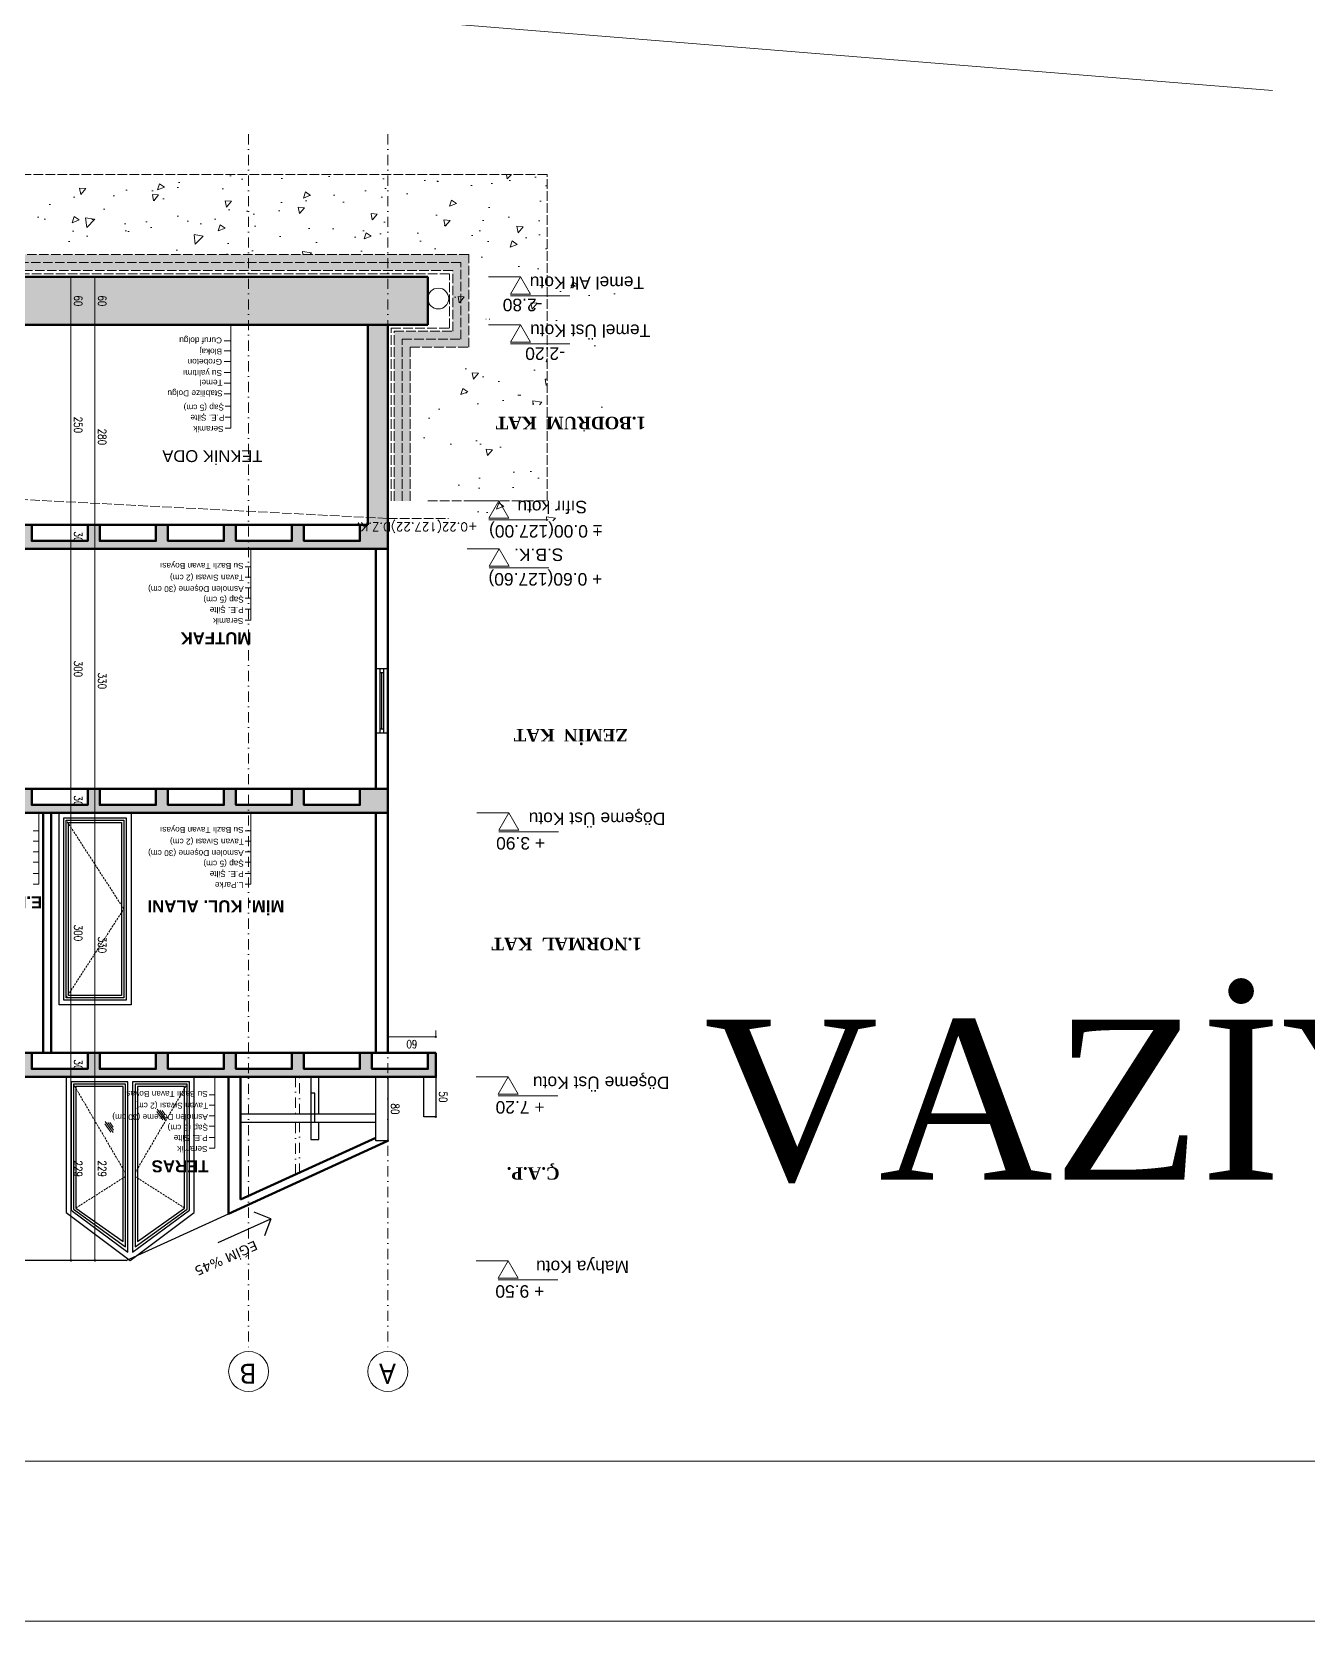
# Model space of a CAD drawing. Header units: millimetres. Extents: x 14753 to 45183, y 5640 to 19518.
# Drawn here: x 16874.2 to 17273, y 5640.5 to 6137.2 of the extents above; entities that cross this region are included whole.
import ezdxf

# ---------------------------------------------------------------- set-up
doc = ezdxf.new("R2010")
doc.units = ezdxf.units.MM
for name, pattern in [('ACAD_ISO02W100', [15, 12, -3]), ('DASHDOT', [25.4, 12.7, -6.35, 0, -6.35]), ('DUZ', [0]), ('HIDDEN', [0.375, 0.25, -0.125])]:
    doc.linetypes.add(name, pattern=pattern)
for name, color, linetype, lineweight in [('A Antet', 35, 'Continuous', 18), ('AKS', 251, 'DASHDOT', 0), ('CERCEVE', 66, 'Continuous', 0), ('DETAY', 171, 'Continuous', 0), ('Duvar', 1, 'Continuous', 50), ('DUVAR_0.30_gkhn', 7, 'DUZ', 30), ('Görüneyen', 250, 'HIDDEN', 0), ('k aks', 44, 'DASHDOT', 18), ('k ic olcu', 254, 'Continuous', 18), ('k kot', 31, 'Continuous', 20), ('k pencere', 4, 'Continuous', 25), ('k tarama', 252, 'Continuous', 9), ('k yazi', 253, 'Continuous', 15), ('kesiklii çizgi', 244, 'ACAD_ISO02W100', 5), ('Kolon', 30, 'Continuous', 50), ('YAZI', 1, 'Continuous', 0)]:
    doc.layers.add(name, color=color, linetype=linetype, lineweight=lineweight)
doc.layers.add('pencere', color=2, linetype='Continuous')
doc.styles.add('MtXpl_Segoe_UI', font='segoeui.ttf')
doc.styles.add('OLCU', font='romans.shx')
doc.styles.add('olcu 50', font='simplxtw.shx', dxfattribs={"width": 0.8, "height": 10})
doc.styles.get("Standard").update_dxf_attribs({"font": 'arial.ttf'})
doc.dimstyles.new('K OLCU 100', dxfattribs={"dimscale": 40, "dimtxt": 10, "dimasz": 0.12, "dimexe": 0.2, "dimexo": 0.8, "dimgap": 0.1, "dimtad": 1, "dimdec": 0, "dimzin": 9, "dimtxsty": 'olcu 50', "dimblk": 'DOTSMALL', "dimcen": 0.5, "dimadec": 0, "dimazin": 0, "dimtfac": 1, "dimtdec": 0, "dimtix": 1, "dimtmove": 1, "dimatfit": 0, "dimldrblk": 'ORIGIN', "dimfxl": 1, "dimfxlon": 1, "dimarcsym": 0})

# ---------------------------------------------------------------- blocks, each defined once
blk = doc.blocks.new('_DotSmall')
at = {"color": 0, "linetype": 'ByBlock', "const_width": 0.5}
blk.add_lwpolyline([(-0.0625, 0, 1), (0.0625, 0, 1)], format="xyb", close=True, dxfattribs=at)
blk = doc.blocks.new('*D684')
at = {"layer": 'Defpoints', "color": 0, "transparency": 16777216}
for p in [(391380.1, 4551562.9), (391380.1, 4551562.9), (391380.1, 4551502.9)]:
    blk.add_point(p, dxfattribs=at)
at = {"layer": 'k ic olcu', "color": 0, "lineweight": -2, "transparency": 16777216}
for p, q in [((391380.1, 4551562.9), (391388.1, 4551562.9)), ((391380.1, 4551502.9), (391380.1, 4551562.9)), ((391380.1, 4551502.9), (391388.1, 4551502.9))]:
    blk.add_line(p, q, dxfattribs=at)
at = {"layer": 'k ic olcu', "color": 0, "lineweight": -2, "transparency": 16777216, "xscale": 4.8, "yscale": 4.8, "zscale": 4.8}
for p, rotation in [((391380.1, 4551562.9), 90), ((391380.1, 4551502.9), 270)]:
    blk.add_blockref('_DotSmall', p, dxfattribs=dict(at, rotation=rotation))
at = {"layer": 'k ic olcu', "color": 0, "transparency": 16777216, "insert": (391371.1, 4551532.9), "char_height": 10, "attachment_point": 5, "rotation": 90, "style": 'olcu 50'}
blk.add_mtext('60', dxfattribs=at)
blk = doc.blocks.new('_Origin')
at = {"color": 0, "linetype": 'ByBlock', "lineweight": -2}
blk.add_line((0, 0), (-1, 0), dxfattribs=at)
blk.add_circle((0, 0), 0.5, dxfattribs=at)
blk = doc.blocks.new('*D685')
at = {"layer": 'Defpoints', "color": 0, "transparency": 16777216}
for p in [(391380.1, 4551842.9), (391380.1, 4551842.9), (391380.1, 4551562.9)]:
    blk.add_point(p, dxfattribs=at)
at = {"layer": 'k ic olcu', "color": 0, "lineweight": -2, "transparency": 16777216}
for p, q in [((391380.1, 4551842.9), (391388.1, 4551842.9)), ((391380.1, 4551562.9), (391380.1, 4551842.9)), ((391380.1, 4551562.9), (391388.1, 4551562.9))]:
    blk.add_line(p, q, dxfattribs=at)
at = {"layer": 'k ic olcu', "color": 0, "lineweight": -2, "transparency": 16777216, "xscale": 4.8, "yscale": 4.8, "zscale": 4.8}
for p, rotation in [((391380.1, 4551842.9), 90), ((391380.1, 4551562.9), 270)]:
    blk.add_blockref('_DotSmall', p, dxfattribs=dict(at, rotation=rotation))
at = {"layer": 'k ic olcu', "color": 0, "transparency": 16777216, "insert": (391371.1, 4551702.9), "char_height": 10, "attachment_point": 5, "rotation": 90, "style": 'olcu 50'}
blk.add_mtext('280', dxfattribs=at)
blk = doc.blocks.new('*D686')
at = {"layer": 'Defpoints', "color": 0, "transparency": 16777216}
for p in [(391380.1, 4552172.9), (391380.1, 4552172.9), (391380.1, 4551842.9)]:
    blk.add_point(p, dxfattribs=at)
at = {"layer": 'k ic olcu', "color": 0, "lineweight": -2, "transparency": 16777216}
for p, q in [((391380.1, 4552172.9), (391388.1, 4552172.9)), ((391380.1, 4551842.9), (391380.1, 4552172.9)), ((391380.1, 4551842.9), (391388.1, 4551842.9))]:
    blk.add_line(p, q, dxfattribs=at)
at = {"layer": 'k ic olcu', "color": 0, "lineweight": -2, "transparency": 16777216, "xscale": 4.8, "yscale": 4.8, "zscale": 4.8}
for p, rotation in [((391380.1, 4552172.9), 90), ((391380.1, 4551842.9), 270)]:
    blk.add_blockref('_DotSmall', p, dxfattribs=dict(at, rotation=rotation))
at = {"layer": 'k ic olcu', "color": 0, "transparency": 16777216, "insert": (391371.1, 4552007.9), "char_height": 10, "attachment_point": 5, "rotation": 90, "style": 'olcu 50'}
blk.add_mtext('330', dxfattribs=at)
blk = doc.blocks.new('*D687')
at = {"layer": 'Defpoints', "color": 0, "transparency": 16777216}
for p in [(391380.1, 4552502.9), (391380.1, 4552502.9), (391380.1, 4552172.9)]:
    blk.add_point(p, dxfattribs=at)
at = {"layer": 'k ic olcu', "color": 0, "lineweight": -2, "transparency": 16777216}
for p, q in [((391380.1, 4552502.9), (391388.1, 4552502.9)), ((391380.1, 4552172.9), (391380.1, 4552502.9)), ((391380.1, 4552172.9), (391388.1, 4552172.9))]:
    blk.add_line(p, q, dxfattribs=at)
at = {"layer": 'k ic olcu', "color": 0, "lineweight": -2, "transparency": 16777216, "xscale": 4.8, "yscale": 4.8, "zscale": 4.8}
for p, rotation in [((391380.1, 4552502.9), 90), ((391380.1, 4552172.9), 270)]:
    blk.add_blockref('_DotSmall', p, dxfattribs=dict(at, rotation=rotation))
at = {"layer": 'k ic olcu', "color": 0, "transparency": 16777216, "insert": (391371.1, 4552337.9), "char_height": 10, "attachment_point": 5, "rotation": 90, "style": 'olcu 50'}
blk.add_mtext('330', dxfattribs=at)
blk = doc.blocks.new('*D688')
at = {"layer": 'Defpoints', "color": 0, "transparency": 16777216}
for p in [(391380.1, 4552732.3), (391380.1, 4552732.3), (391380.1, 4552502.9)]:
    blk.add_point(p, dxfattribs=at)
at = {"layer": 'k ic olcu', "color": 0, "lineweight": -2, "transparency": 16777216}
for p, q in [((391380.1, 4552732.3), (391388.1, 4552732.3)), ((391380.1, 4552502.9), (391380.1, 4552732.3)), ((391380.1, 4552502.9), (391388.1, 4552502.9))]:
    blk.add_line(p, q, dxfattribs=at)
at = {"layer": 'k ic olcu', "color": 0, "lineweight": -2, "transparency": 16777216, "xscale": 4.8, "yscale": 4.8, "zscale": 4.8}
for p, rotation in [((391380.1, 4552732.3), 90), ((391380.1, 4552502.9), 270)]:
    blk.add_blockref('_DotSmall', p, dxfattribs=dict(at, rotation=rotation))
at = {"layer": 'k ic olcu', "color": 0, "transparency": 16777216, "insert": (391371.1, 4552617.6), "char_height": 10, "attachment_point": 5, "rotation": 90, "style": 'olcu 50'}
blk.add_mtext('229', dxfattribs=at)
blk = doc.blocks.new('*D689')
at = {"layer": 'Defpoints', "color": 0, "transparency": 16777216}
for p in [(391410.1, 4552732.3), (391410.1, 4552502.9), (391410.1, 4552502.9)]:
    blk.add_point(p, dxfattribs=at)
at = {"layer": 'k ic olcu', "color": 0, "lineweight": -2, "transparency": 16777216}
for p, q in [((391410.1, 4552732.3), (391418.1, 4552732.3)), ((391410.1, 4552732.3), (391410.1, 4552502.9)), ((391410.1, 4552502.9), (391418.1, 4552502.9))]:
    blk.add_line(p, q, dxfattribs=at)
at = {"layer": 'k ic olcu', "color": 0, "lineweight": -2, "transparency": 16777216, "xscale": 4.8, "yscale": 4.8, "zscale": 4.8}
for p, rotation in [((391410.1, 4552732.3), 90), ((391410.1, 4552502.9), 270)]:
    blk.add_blockref('_DotSmall', p, dxfattribs=dict(at, rotation=rotation))
at = {"layer": 'k ic olcu', "color": 0, "transparency": 16777216, "insert": (391401.1, 4552617.6), "char_height": 10, "attachment_point": 5, "rotation": 90, "style": 'olcu 50'}
blk.add_mtext('229', dxfattribs=at)
blk = doc.blocks.new('*D690')
at = {"layer": 'Defpoints', "color": 0, "transparency": 16777216}
for p in [(391410.1, 4552502.9), (391410.1, 4552472.9), (391410.1, 4552472.9)]:
    blk.add_point(p, dxfattribs=at)
at = {"layer": 'k ic olcu', "color": 0, "lineweight": -2, "transparency": 16777216}
for p, q in [((391410.1, 4552502.9), (391418.1, 4552502.9)), ((391410.1, 4552502.9), (391410.1, 4552472.9)), ((391410.1, 4552472.9), (391418.1, 4552472.9))]:
    blk.add_line(p, q, dxfattribs=at)
at = {"layer": 'k ic olcu', "color": 0, "lineweight": -2, "transparency": 16777216, "xscale": 4.8, "yscale": 4.8, "zscale": 4.8}
for p, rotation in [((391410.1, 4552502.9), 90), ((391410.1, 4552472.9), 270)]:
    blk.add_blockref('_DotSmall', p, dxfattribs=dict(at, rotation=rotation))
at = {"layer": 'k ic olcu', "color": 0, "transparency": 16777216, "insert": (391401.1, 4552487.9), "char_height": 10, "attachment_point": 5, "rotation": 90, "style": 'olcu 50'}
blk.add_mtext('30', dxfattribs=at)
blk = doc.blocks.new('*D691')
at = {"layer": 'Defpoints', "color": 0, "transparency": 16777216}
for p in [(391410.1, 4552472.9), (391410.1, 4552172.9), (391410.1, 4552172.9)]:
    blk.add_point(p, dxfattribs=at)
at = {"layer": 'k ic olcu', "color": 0, "lineweight": -2, "transparency": 16777216}
for p, q in [((391410.1, 4552472.9), (391418.1, 4552472.9)), ((391410.1, 4552472.9), (391410.1, 4552172.9)), ((391410.1, 4552172.9), (391418.1, 4552172.9))]:
    blk.add_line(p, q, dxfattribs=at)
at = {"layer": 'k ic olcu', "color": 0, "lineweight": -2, "transparency": 16777216, "xscale": 4.8, "yscale": 4.8, "zscale": 4.8}
for p, rotation in [((391410.1, 4552472.9), 90), ((391410.1, 4552172.9), 270)]:
    blk.add_blockref('_DotSmall', p, dxfattribs=dict(at, rotation=rotation))
at = {"layer": 'k ic olcu', "color": 0, "transparency": 16777216, "insert": (391401.1, 4552322.9), "char_height": 10, "attachment_point": 5, "rotation": 90, "style": 'olcu 50'}
blk.add_mtext('300', dxfattribs=at)
blk = doc.blocks.new('*D692')
at = {"layer": 'Defpoints', "color": 0, "transparency": 16777216}
for p in [(391410.1, 4552172.9), (391410.1, 4552142.9), (391410.1, 4552142.9)]:
    blk.add_point(p, dxfattribs=at)
at = {"layer": 'k ic olcu', "color": 0, "lineweight": -2, "transparency": 16777216}
for p, q in [((391410.1, 4552172.9), (391418.1, 4552172.9)), ((391410.1, 4552172.9), (391410.1, 4552142.9)), ((391410.1, 4552142.9), (391418.1, 4552142.9))]:
    blk.add_line(p, q, dxfattribs=at)
at = {"layer": 'k ic olcu', "color": 0, "lineweight": -2, "transparency": 16777216, "xscale": 4.8, "yscale": 4.8, "zscale": 4.8}
for p, rotation in [((391410.1, 4552172.9), 90), ((391410.1, 4552142.9), 270)]:
    blk.add_blockref('_DotSmall', p, dxfattribs=dict(at, rotation=rotation))
at = {"layer": 'k ic olcu', "color": 0, "transparency": 16777216, "insert": (391401.1, 4552157.9), "char_height": 10, "attachment_point": 5, "rotation": 90, "style": 'olcu 50'}
blk.add_mtext('30', dxfattribs=at)
blk = doc.blocks.new('*D693')
at = {"layer": 'Defpoints', "color": 0, "transparency": 16777216}
for p in [(391410.1, 4552142.9), (391410.1, 4551842.9), (391410.1, 4551842.9)]:
    blk.add_point(p, dxfattribs=at)
at = {"layer": 'k ic olcu', "color": 0, "lineweight": -2, "transparency": 16777216}
for p, q in [((391410.1, 4552142.9), (391418.1, 4552142.9)), ((391410.1, 4552142.9), (391410.1, 4551842.9)), ((391410.1, 4551842.9), (391418.1, 4551842.9))]:
    blk.add_line(p, q, dxfattribs=at)
at = {"layer": 'k ic olcu', "color": 0, "lineweight": -2, "transparency": 16777216, "xscale": 4.8, "yscale": 4.8, "zscale": 4.8}
for p, rotation in [((391410.1, 4552142.9), 90), ((391410.1, 4551842.9), 270)]:
    blk.add_blockref('_DotSmall', p, dxfattribs=dict(at, rotation=rotation))
at = {"layer": 'k ic olcu', "color": 0, "transparency": 16777216, "insert": (391401.1, 4551992.9), "char_height": 10, "attachment_point": 5, "rotation": 90, "style": 'olcu 50'}
blk.add_mtext('300', dxfattribs=at)
blk = doc.blocks.new('*D694')
at = {"layer": 'Defpoints', "color": 0, "transparency": 16777216}
for p in [(391410.1, 4551842.9), (391410.1, 4551812.9), (391410.1, 4551812.9)]:
    blk.add_point(p, dxfattribs=at)
at = {"layer": 'k ic olcu', "color": 0, "lineweight": -2, "transparency": 16777216}
for p, q in [((391410.1, 4551842.9), (391418.1, 4551842.9)), ((391410.1, 4551842.9), (391410.1, 4551812.9)), ((391410.1, 4551812.9), (391418.1, 4551812.9))]:
    blk.add_line(p, q, dxfattribs=at)
at = {"layer": 'k ic olcu', "color": 0, "lineweight": -2, "transparency": 16777216, "xscale": 4.8, "yscale": 4.8, "zscale": 4.8}
for p, rotation in [((391410.1, 4551842.9), 90), ((391410.1, 4551812.9), 270)]:
    blk.add_blockref('_DotSmall', p, dxfattribs=dict(at, rotation=rotation))
at = {"layer": 'k ic olcu', "color": 0, "transparency": 16777216, "insert": (391401.1, 4551827.9), "char_height": 10, "attachment_point": 5, "rotation": 90, "style": 'olcu 50'}
blk.add_mtext('30', dxfattribs=at)
blk = doc.blocks.new('*D695')
at = {"layer": 'Defpoints', "color": 0, "transparency": 16777216}
for p in [(391410.1, 4551812.9), (391410.1, 4551562.9), (391410.1, 4551562.9)]:
    blk.add_point(p, dxfattribs=at)
at = {"layer": 'k ic olcu', "color": 0, "lineweight": -2, "transparency": 16777216}
for p, q in [((391410.1, 4551812.9), (391418.1, 4551812.9)), ((391410.1, 4551812.9), (391410.1, 4551562.9)), ((391410.1, 4551562.9), (391418.1, 4551562.9))]:
    blk.add_line(p, q, dxfattribs=at)
at = {"layer": 'k ic olcu', "color": 0, "lineweight": -2, "transparency": 16777216, "xscale": 4.8, "yscale": 4.8, "zscale": 4.8}
for p, rotation in [((391410.1, 4551812.9), 90), ((391410.1, 4551562.9), 270)]:
    blk.add_blockref('_DotSmall', p, dxfattribs=dict(at, rotation=rotation))
at = {"layer": 'k ic olcu', "color": 0, "transparency": 16777216, "insert": (391401.1, 4551687.9), "char_height": 10, "attachment_point": 5, "rotation": 90, "style": 'olcu 50'}
blk.add_mtext('250', dxfattribs=at)
blk = doc.blocks.new('*D696')
at = {"layer": 'Defpoints', "color": 0, "transparency": 16777216}
for p in [(391410.1, 4551562.9), (391410.1, 4551502.9), (391410.1, 4551502.9)]:
    blk.add_point(p, dxfattribs=at)
at = {"layer": 'k ic olcu', "color": 0, "lineweight": -2, "transparency": 16777216}
for p, q in [((391410.1, 4551562.9), (391418.1, 4551562.9)), ((391410.1, 4551562.9), (391410.1, 4551502.9)), ((391410.1, 4551502.9), (391418.1, 4551502.9))]:
    blk.add_line(p, q, dxfattribs=at)
at = {"layer": 'k ic olcu', "color": 0, "lineweight": -2, "transparency": 16777216, "xscale": 4.8, "yscale": 4.8, "zscale": 4.8}
for p, rotation in [((391410.1, 4551562.9), 90), ((391410.1, 4551502.9), 270)]:
    blk.add_blockref('_DotSmall', p, dxfattribs=dict(at, rotation=rotation))
at = {"layer": 'k ic olcu', "color": 0, "transparency": 16777216, "insert": (391401.1, 4551532.9), "char_height": 10, "attachment_point": 5, "rotation": 90, "style": 'olcu 50'}
blk.add_mtext('60', dxfattribs=at)
blk = doc.blocks.new('*D678')
at = {"layer": 'Defpoints', "color": 0, "transparency": 16777216}
for p in [(390954, 4552552.9), (390954, 4552552.9), (390954, 4552502.9)]:
    blk.add_point(p, dxfattribs=at)
at = {"layer": 'k ic olcu', "color": 0, "lineweight": -2, "transparency": 16777216}
for p, q in [((390954, 4552552.9), (390962, 4552552.9)), ((390954, 4552502.9), (390954, 4552552.9)), ((390954, 4552502.9), (390962, 4552502.9))]:
    blk.add_line(p, q, dxfattribs=at)
at = {"layer": 'k ic olcu', "color": 0, "lineweight": -2, "transparency": 16777216, "xscale": 4.8, "yscale": 4.8, "zscale": 4.8}
for p, rotation in [((390954, 4552552.9), 90), ((390954, 4552502.9), 270)]:
    blk.add_blockref('_DotSmall', p, dxfattribs=dict(at, rotation=rotation))
at = {"layer": 'k ic olcu', "color": 0, "transparency": 16777216, "insert": (390945, 4552527.9), "char_height": 10, "attachment_point": 5, "rotation": 90, "style": 'olcu 50'}
blk.add_mtext('50', dxfattribs=at)
blk = doc.blocks.new('*D679')
at = {"layer": 'Defpoints', "color": 0, "transparency": 16777216}
for p in [(391014, 4552582.9), (391014, 4552582.9), (391014, 4552502.9)]:
    blk.add_point(p, dxfattribs=at)
at = {"layer": 'k ic olcu', "color": 0, "lineweight": -2, "transparency": 16777216}
for p, q in [((391014, 4552582.9), (391022, 4552582.9)), ((391014, 4552502.9), (391014, 4552582.9)), ((391014, 4552502.9), (391022, 4552502.9))]:
    blk.add_line(p, q, dxfattribs=at)
at = {"layer": 'k ic olcu', "color": 0, "lineweight": -2, "transparency": 16777216, "xscale": 4.8, "yscale": 4.8, "zscale": 4.8}
for p, rotation in [((391014, 4552582.9), 90), ((391014, 4552502.9), 270)]:
    blk.add_blockref('_DotSmall', p, dxfattribs=dict(at, rotation=rotation))
at = {"layer": 'k ic olcu', "color": 0, "transparency": 16777216, "insert": (391005, 4552542.9), "char_height": 10, "attachment_point": 5, "rotation": 90, "style": 'olcu 50'}
blk.add_mtext('80', dxfattribs=at)
blk = doc.blocks.new('*D680')
at = {"layer": 'Defpoints', "color": 0, "transparency": 16777216}
for p in [(390954, 4552472.9), (391014, 4552472.9), (391014, 4552452.9)]:
    blk.add_point(p, dxfattribs=at)
at = {"layer": 'k ic olcu', "color": 0, "lineweight": -2, "transparency": 16777216}
for p, q in [((390954, 4552452.9), (390954, 4552444.9)), ((390954, 4552452.9), (391014, 4552452.9)), ((391014, 4552452.9), (391014, 4552444.9))]:
    blk.add_line(p, q, dxfattribs=at)
at = {"layer": 'k ic olcu', "color": 0, "lineweight": -2, "transparency": 16777216, "xscale": 4.8, "yscale": 4.8, "zscale": 4.8, "rotation": 180}
blk.add_blockref('_DotSmall', (390954, 4552452.9), dxfattribs=at)
at = {"layer": 'k ic olcu', "color": 0, "lineweight": -2, "transparency": 16777216, "xscale": 4.8, "yscale": 4.8, "zscale": 4.8}
blk.add_blockref('_DotSmall', (391014, 4552452.9), dxfattribs=at)
at = {"layer": 'k ic olcu', "color": 0, "transparency": 16777216, "insert": (390984, 4552461.9), "char_height": 10, "attachment_point": 5, "style": 'olcu 50'}
blk.add_mtext('60', dxfattribs=at)
blk = doc.blocks.new('kot1')
for p, q in [((578788.5, 90039.1), (578863, 90039.1)), ((578801, 90015.5), (578761, 90015.5))]:
    blk.add_line(p, q)
blk.add_lwpolyline([(578813.5, 90037.1), (578788.5, 90037.1), (578801, 90015.5)], close=True)
blk = doc.blocks.new('H')
at = {"layer": 'YAZI', "xscale": -1}
for p in [(971405.6, 4462718.1), (971405.6, 4462488.2), (971404.9, 4462158.2), (971417, 4461828.2), (971417.6, 4461768.2), (971390.5, 4461548.2), (971390.5, 4461488.2)]:
    blk.add_blockref('kot1', p, dxfattribs=at)
at = {"layer": 'YAZI'}
for s, p in [('+ 9.50', (392559.6, 4552764, 574.2)), ('Mahya Kotu', (392453.7, 4552733.3, 574.2)), ('+ 7.20', (392559.3, 4552533.9, 574.2)), ('Döşeme Üst Kotu', (392403.1, 4552503.2, 574.2)), ('+ 3.90', (392558.6, 4552203.9, 574.2)), ('Döşeme Üst Kotu', (392408.4, 4552173.2, 574.2)), ('+ 0.60(127.60)', (392487.1, 4551873.9, 574.2)), ('S.B.K.', (392535.7, 4551843.2, 574.2)), ('± 0.00(127.00)', (392487.1, 4551813.9, 574.2)), ('Sıfır kotu', (392506.1, 4551783.6, 574.2)), ('-2.20', (392533.8, 4551591.9, 574.2)), ('Temel Üst Kotu', (392427.2, 4551563.2, 574.2)), ('-2.80', (392561.9, 4551531, 459.4)), ('Temel Alt Kotu', (392434.9, 4551503.3, 459.4))]:
    blk.add_text(s, height=15.6, dxfattribs=at).set_placement(p)
at = {"layer": 'YAZI', "char_height": 15.6, "width": 230.85, "attachment_point": 2}
for s, insert in [('{\\fTimes New Roman|b1|i0|c162|p18;Ç.A.P.}', (392573.5, 4552632.1, 0)), ('{\\fTimes New Roman|b1|i0|c162|p18;1.NORMAL  KAT}', (392531.7, 4552345.4, 0)), ('{\\fTimes New Roman|b1|i0|c162|p18;ZEMİN  KAT}', (392526.5, 4552084.3, 0)), ('{\\fTimes New Roman|b1|i0|c162|p18;1.BODRUM  KAT}', (392526.5, 4551694.2, 0))]:
    blk.add_mtext(s, dxfattribs=dict(at, insert=insert))
blk = doc.blocks.new('a blok b-b kesit')
at = {"layer": 'k tarama'}
h = blk.add_hatch(dxfattribs=at)
h.set_pattern_fill('JIS_STN_2.5', color=256, scale=1.5)
h.paths.add_polyline_path([(391474, 4552492.9), (391544, 4552492.9), (391544, 4552472.9), (391559, 4552472.9), (391559, 4552492.9), (391629, 4552492.9), (391629, 4552472.9), (391644, 4552472.9), (391644, 4552492.9), (391714, 4552492.9), (391714, 4552472.9), (391729, 4552472.9), (391729, 4552492.9), (391799, 4552492.9), (391799, 4552472.9), (391814, 4552472.9), (391814, 4552492.9), (391884, 4552492.9), (391884, 4552472.9), (391899, 4552472.9), (391899, 4552492.9), (391969, 4552492.9), (391969, 4552472.9), (391984, 4552472.9), (391984, 4552492.9), (392054, 4552492.9), (392054, 4552472.9), (392069, 4552472.9), (392069, 4552492.9), (392139, 4552492.9), (392139, 4552472.9), (392150, 4552472.9), (392150, 4552502.9), (390954, 4552502.9), (390954, 4552472.9), (390964, 4552472.9), (390964, 4552492.9), (391034, 4552492.9), (391034, 4552472.9), (391049, 4552472.9), (391049, 4552492.9), (391119, 4552492.9), (391119, 4552472.9), (391134, 4552472.9), (391134, 4552492.9), (391204, 4552492.9), (391204, 4552472.9), (391219, 4552472.9), (391219, 4552492.9), (391289, 4552492.9), (391289, 4552472.9), (391304, 4552472.9), (391304, 4552492.9), (391374, 4552492.9), (391374, 4552472.9), (391389, 4552472.9), (391389, 4552492.9), (391459, 4552492.9), (391459, 4552472.9), (391474, 4552472.9)])
h.paths.add_polyline_path([(391474, 4552162.9), (391544, 4552162.9), (391544, 4552142.9), (391559, 4552142.9), (391559, 4552162.9), (391629, 4552162.9), (391629, 4552142.9), (391644, 4552142.9), (391644, 4552162.9), (391714, 4552162.9), (391714, 4552142.9), (391729, 4552142.9), (391729, 4552162.9), (391799, 4552162.9), (391799, 4552142.9), (391814, 4552142.9), (391814, 4552162.9), (391884, 4552162.9), (391884, 4552142.9), (391899, 4552142.9), (391899, 4552162.9), (391969, 4552162.9), (391969, 4552142.9), (391984, 4552142.9), (391984, 4552162.9), (392054, 4552162.9), (392054, 4552142.9), (392090, 4552142.9), (392090, 4552172.9), (391014, 4552172.9), (391014, 4552142.9), (391049, 4552142.9), (391049, 4552162.9), (391119, 4552162.9), (391119, 4552142.9), (391134, 4552142.9), (391134, 4552162.9), (391204, 4552162.9), (391204, 4552142.9), (391219, 4552142.9), (391219, 4552162.9), (391289, 4552162.9), (391289, 4552142.9), (391304, 4552142.9), (391304, 4552162.9), (391374, 4552162.9), (391374, 4552142.9), (391389, 4552142.9), (391389, 4552162.9), (391459, 4552162.9), (391459, 4552142.9), (391474, 4552142.9)])
h.paths.add_polyline_path([(391474, 4551832.9), (391544, 4551832.9), (391544, 4551812.9), (391559, 4551812.9), (391559, 4551832.9), (391629, 4551832.9), (391629, 4551812.9), (391644, 4551812.9), (391644, 4551832.9), (391714, 4551832.9), (391714, 4551812.9), (391729, 4551812.9), (391729, 4551832.9), (391799, 4551832.9), (391799, 4551812.9), (391814, 4551812.9), (391814, 4551832.9), (391884, 4551832.9), (391884, 4551812.9), (391899, 4551812.9), (391899, 4551832.9), (391969, 4551832.9), (391969, 4551812.9), (391984, 4551812.9), (391984, 4551832.9), (392054, 4551832.9), (392054, 4551812.9), (392065, 4551812.9), (392065, 4551562.9), (392090, 4551562.9), (392090, 4551842.9), (391014, 4551842.9), (391014, 4551562.9), (391039, 4551562.9), (391039, 4551812.9), (391049, 4551812.9), (391049, 4551832.9), (391119, 4551832.9), (391119, 4551812.9), (391134, 4551812.9), (391134, 4551832.9), (391204, 4551832.9), (391204, 4551812.9), (391219, 4551812.9), (391219, 4551832.9), (391289, 4551832.9), (391289, 4551812.9), (391304, 4551812.9), (391304, 4551832.9), (391374, 4551832.9), (391374, 4551812.9), (391389, 4551812.9), (391389, 4551832.9), (391459, 4551832.9), (391459, 4551812.9), (391474, 4551812.9)])
h.paths.add_polyline_path([(392140, 4551502.9), (392140, 4551562.9), (390964, 4551562.9), (390964, 4551502.9)])
h = blk.add_hatch(dxfattribs=at)
h.set_pattern_fill('AR-CONC', color=256, scale=0.5)
h.paths.add_polyline_path([(392289, 4551718.9), (392168, 4551718.9), (392168, 4551590.9), (392191, 4551590.9), (392191, 4551474.9), (390913, 4551474.9), (390913, 4551590.9), (390936, 4551590.9), (390936, 4551782.9), (390815, 4551782.9), (390815, 4551374.9), (392289, 4551374.9)])
h.paths.add_polyline_path([(390701.4, 4551662.7), (390986, 4551662.7), (390986, 4551704.4), (390701.4, 4551704.4)])
h.paths.add_polyline_path([(390862.8, 4551525.8), (390932.7, 4551525.8), (390932.7, 4551555.6), (390862.8, 4551555.6)], flags=16)
h.paths.add_polyline_path([(390711.4, 4551497), (390904, 4551497), (390904, 4551527.5), (390711.4, 4551527.5)])
h.paths.add_polyline_path([(390862.8, 4551585.8), (390932.7, 4551585.8), (390932.7, 4551615.6), (390862.8, 4551615.6)], flags=16)
h.paths.add_polyline_path([(390796.2, 4551777.3), (390916, 4551777.3), (390916, 4551807.9), (390796.2, 4551807.9)])
h.paths.add_polyline_path([(390716.3, 4551555.9), (390914, 4551555.9), (390914, 4551592.6), (390716.3, 4551592.6)])
h.paths.add_polyline_path([(392174.4, 4551652.7), (392414.2, 4551652.7), (392414.2, 4551694.4), (392174.4, 4551694.4)])
h.paths.add_polyline_path([(392203.2, 4551525.8), (392273.1, 4551525.8), (392273.1, 4551555.6), (392203.2, 4551555.6)], flags=16)
h.paths.add_polyline_path([(392231.2, 4551497), (392423.7, 4551497), (392423.7, 4551527.5), (392231.2, 4551527.5)])
h.paths.add_polyline_path([(392203.2, 4551585.8), (392273.1, 4551585.8), (392273.1, 4551615.6), (392203.2, 4551615.6)], flags=16)
h.paths.add_polyline_path([(392221.1, 4551555.9), (392418.9, 4551555.9), (392418.9, 4551592.6), (392221.1, 4551592.6)])
h = blk.add_hatch(dxfattribs=at)
h.set_pattern_fill('JIS_STN_2.5', color=256, scale=1.5)
h.paths.add_polyline_path([(392158, 4551718.9), (392148, 4551718.9), (392148, 4551570.9), (392171, 4551570.9), (392171, 4551494.9), (390933, 4551494.9), (390933, 4551570.9), (391006, 4551570.9), (391006, 4551782.9), (390996, 4551782.9), (390996, 4551580.9), (390923, 4551580.9), (390923, 4551484.9), (392181, 4551484.9), (392181, 4551580.9), (392158, 4551580.9)])
h.paths.add_polyline_path([(390862.8, 4551525.8), (390862.8, 4551555.6)])
h = blk.add_hatch(dxfattribs=at)
h.set_pattern_fill('GRAVEL', color=256)
h.paths.add_polyline_path([(392168, 4551718.9), (392158, 4551718.9), (392158, 4551580.9), (392181, 4551580.9), (392181, 4551484.9), (390923, 4551484.9), (390923, 4551580.9), (390996, 4551580.9), (390996, 4551782.9), (390986, 4551782.9), (390986, 4551590.9), (390913, 4551590.9), (390913, 4551474.9), (392191, 4551474.9), (392191, 4551590.9), (392168, 4551590.9)])
h.paths.add_polyline_path([(390913, 4551525.8), (390913, 4551555.6)], flags=17)
at = {"layer": 'AKS'}
for points in [[(391129.3, 4552624.6), (391129.4, 4552559.3), (391124.4, 4552559.3), (391124.3, 4552622.3)], [(391199.4, 4552502.9), (391204.4, 4552502.9)]]:
    blk.add_lwpolyline(points, dxfattribs=at)
blk.add_lwpolyline([(391124.4, 4552502.9), (391129.4, 4552502.9), (391129.4, 4552549.3), (391124.4, 4552549.3)], close=True, dxfattribs=at)
at = {"layer": 'Duvar'}
for p, q in [((391213, 4552673.8), (391014, 4552582.9)), ((391213, 4552502.9), (391213, 4552673.8)), ((391198, 4552656), (391029, 4552578.8)), ((391198, 4552502.9), (391198, 4552656)), ((391014, 4552172.9), (391014, 4552472.9)), ((391029, 4552172.9), (391029, 4552472.9)), ((391435, 4552172.9), (391435, 4552472.9)), ((391445, 4552172.9), (391445, 4552472.9)), ((391014, 4551842.9), (391014, 4552142.9)), ((391029, 4551842.9), (391029, 4552142.9))]:
    blk.add_line(p, q, dxfattribs=at)
at = {"layer": 'DUVAR_0.30_gkhn'}
for points in [[(391014, 4552502.9), (391014, 4552582.9), (391029, 4552582.9), (391029, 4552502.9)], [(391100.4, 4552549.4), (391100.4, 4552503), (391110.4, 4552503), (391110.4, 4552581.1), (391100.4, 4552581.1), (391100.4, 4552559.4)], [(390954, 4552502.9), (390954, 4552552.9), (390969, 4552552.9), (390969, 4552502.9)], [(391100.4, 4552559.4), (391029, 4552559.4), (391029, 4552549.3), (391198, 4552549.3)], [(391198, 4552559.3), (391100.4, 4552559.3), (391100.4, 4552559.3)]]:
    blk.add_lwpolyline(points, dxfattribs=at)
blk.add_lwpolyline([(391110.4, 4552559.4), (391105.4, 4552559.4), (391105.4, 4552523), (391110.4, 4552523)], close=True, dxfattribs=at)
at = {"layer": 'Görüneyen', "ltscale": 10}
for p, q in [((391268, 4552666.7), (391330, 4552627.3)), ((391404, 4552666.7), (391342, 4552627.3)), ((391330, 4552622.9), (391265, 4552511.9)), ((391342, 4552622.9), (391407, 4552511.9)), ((391416, 4552403.9), (391344, 4552292.9)), ((391344, 4552292.9), (391416, 4552181.9))]:
    blk.add_line(p, q, dxfattribs=at)
at = {"layer": 'k aks'}
for p, q in [((391014, 4551324.6), (391014, 4552846.1)), ((391188, 4551324.6), (391188, 4552846.1))]:
    blk.add_line(p, q, dxfattribs=at)
at = {"layer": 'k aks', "linetype": 'Continuous'}
for centre in [(391014, 4552871.1), (391188, 4552871.1)]:
    blk.add_circle(centre, 25, dxfattribs=at)
at = {"layer": 'k pencere'}
for p, q in [((391341, 4552732.3), (391213, 4552673.8)), ((391341, 4552732.3), (391763, 4552732.3)), ((391226.2, 4552709.7), (391160.1, 4552680.3)), ((391160.1, 4552680.3), (391168, 4552701.4)), ((391160.1, 4552680.3), (391181.1, 4552672)), ((391019, 4552072.9), (391019, 4551992.9)), ((391024, 4552067.9), (391019, 4552067.9)), ((391021.5, 4552067.9), (391021.5, 4551997.9)), ((391024, 4551992.9), (391024, 4552072.9)), ((391019, 4551997.9), (391024, 4551997.9))]:
    blk.add_line(p, q, dxfattribs=at)
for points in [[(391425, 4552172.9), (391335, 4552172.9), (391335, 4552412.9), (391425, 4552412.9)], [(391419, 4552406.9), (391419, 4552178.9), (391341, 4552178.9), (391341, 4552406.9)], [(391416, 4552403.9), (391416, 4552181.9), (391344, 4552181.9), (391344, 4552403.9)], [(391413, 4552400.9), (391413, 4552184.9), (391347, 4552184.9), (391347, 4552400.9)], [(391014, 4551992.9), (391029, 4551992.9), (391029, 4552072.9), (391014, 4552072.9)]]:
    blk.add_lwpolyline(points, close=True, dxfattribs=at)
at = {"layer": 'k tarama'}
for p, q in [((391364, 4552559.7), (391356.9, 4552569.6)), ((391367.3, 4552558.5), (391357.4, 4552572.3)), ((391361.4, 4552559.9), (391357.4, 4552565.5)), ((391367.6, 4552561.5), (391360.2, 4552571.8)), ((391299, 4552544.4), (391291.8, 4552554.4)), ((391296.3, 4552544.7), (391292.3, 4552550.2)), ((391302.3, 4552543.2), (391292.4, 4552557)), ((391302.6, 4552546.2), (391295.2, 4552556.5))]:
    blk.add_line(p, q, dxfattribs=at)
blk.add_circle((390951, 4551530), 13, dxfattribs=at)
at = {"layer": 'k yazi'}
for p, q in [((391230.1, 4552591.9), (391237.4, 4552591.9)), ((391230.1, 4552502.9), (391230.1, 4552591.9)), ((391230.1, 4552578.4), (391237.4, 4552578.4)), ((391230.1, 4552564.6), (391237.4, 4552564.6)), ((391230.1, 4552564.6), (391237.4, 4552564.6)), ((391230.1, 4552551.4), (391237.4, 4552551.4)), ((391230.1, 4552551.4), (391237.4, 4552551.4)), ((391230.1, 4552538.2), (391237.4, 4552538.2)), ((391230.1, 4552538.2), (391237.4, 4552538.2)), ((391230.1, 4552525.1), (391237.4, 4552525.1)), ((391230.1, 4552525.1), (391237.4, 4552525.1)), ((391185.3, 4552261.9), (391192.5, 4552261.9)), ((391185.3, 4552172.9), (391185.3, 4552261.9)), ((391185.3, 4552248.4), (391192.5, 4552248.4)), ((391450.2, 4552261.9), (391457.4, 4552261.9)), ((391450.2, 4552172.9), (391450.2, 4552261.9)), ((391450.2, 4552248.4), (391457.4, 4552248.4)), ((391185.3, 4552234.6), (391192.5, 4552234.6)), ((391185.3, 4552234.6), (391192.5, 4552234.6)), ((391450.2, 4552234.6), (391457.4, 4552234.6)), ((391450.2, 4552234.6), (391457.4, 4552234.6)), ((391185.3, 4552221.4), (391192.5, 4552221.4)), ((391185.3, 4552221.4), (391192.5, 4552221.4)), ((391185.3, 4552208.2), (391192.5, 4552208.2)), ((391185.3, 4552208.2), (391192.5, 4552208.2)), ((391450.2, 4552221.4), (391457.4, 4552221.4)), ((391450.2, 4552221.4), (391457.4, 4552221.4)), ((391450.2, 4552208.2), (391457.4, 4552208.2)), ((391450.2, 4552208.2), (391457.4, 4552208.2)), ((391185.3, 4552195.1), (391192.5, 4552195.1)), ((391185.3, 4552195.1), (391192.5, 4552195.1)), ((391450.2, 4552195.1), (391457.4, 4552195.1)), ((391450.2, 4552195.1), (391457.4, 4552195.1)), ((391185.3, 4551931.9), (391192.5, 4551931.9)), ((391185.3, 4551842.9), (391185.3, 4551931.9)), ((391185.3, 4551918.4), (391192.5, 4551918.4)), ((391185.3, 4551904.6), (391192.5, 4551904.6)), ((391185.3, 4551904.6), (391192.5, 4551904.6)), ((391185.3, 4551891.4), (391192.5, 4551891.4)), ((391185.3, 4551891.4), (391192.5, 4551891.4)), ((391185.3, 4551878.2), (391192.5, 4551878.2)), ((391185.3, 4551878.2), (391192.5, 4551878.2)), ((391185.3, 4551865.1), (391192.5, 4551865.1)), ((391185.3, 4551865.1), (391192.5, 4551865.1)), ((391210.1, 4551562.9), (391210.1, 4551691.9)), ((391210.1, 4551691.9), (391217.4, 4551691.9)), ((391210.1, 4551678.4), (391217.4, 4551678.4)), ((391210.1, 4551664.5), (391217.4, 4551664.5)), ((391210.1, 4551664.5), (391217.4, 4551664.5)), ((391210.1, 4551648.9), (391218.8, 4551648.9)), ((391210.1, 4551635.6), (391218.8, 4551635.6)), ((391210.1, 4551635.6), (391218.8, 4551635.6)), ((391210.1, 4551635.6), (391218.8, 4551635.6)), ((391210.1, 4551622.3), (391218.8, 4551622.3)), ((391210.1, 4551622.3), (391218.8, 4551622.3)), ((391210.1, 4551608.7), (391218.8, 4551608.7)), ((391210.1, 4551595.5), (391218.8, 4551595.5)), ((391210.1, 4551595.5), (391218.8, 4551595.5)), ((391210.1, 4551582.8), (391218.8, 4551582.8))]:
    blk.add_line(p, q, dxfattribs=at)
at = {"layer": 'kesiklii çizgi', "color": 251}
blk.add_lwpolyline([(392229.2, 4551748.9), (392090, 4551748.9), (391014, 4551804.9), (390938.3, 4551804.9)], dxfattribs=at)
at = {"layer": 'kesiklii çizgi'}
for points in [[(390964, 4551782.9), (390815, 4551782.9), (390815, 4551374.9), (392289, 4551374.9), (392289, 4551718.9), (392140, 4551718.9)], [(390986, 4551782.9), (390986, 4551590.9), (390913, 4551590.9), (390913, 4551474.9), (392191, 4551474.9), (392191, 4551590.9), (392168, 4551590.9), (392168, 4551718.9)], [(390996, 4551782.9), (390996, 4551580.9), (390923, 4551580.9), (390923, 4551484.9), (392181, 4551484.9), (392181, 4551580.9), (392158, 4551580.9), (392158, 4551718.9)], [(391006, 4551782.9), (391006, 4551570.9), (390933, 4551570.9), (390933, 4551494.9), (392171, 4551494.9), (392171, 4551570.9), (392148, 4551570.9), (392148, 4551718.9)], [(391010, 4551782.9), (391010, 4551566.9), (390937, 4551566.9), (390937, 4551498.9), (392167, 4551498.9), (392167, 4551566.9), (392144, 4551566.9), (392144, 4551718.9)]]:
    blk.add_lwpolyline(points, dxfattribs=at)
at = {"layer": 'Kolon'}
for p, q in [((390954, 4552502.9), (392150, 4552502.9)), ((390954, 4552472.9), (390954, 4552502.9)), ((390954, 4552472.9), (392150, 4552472.9)), ((391014, 4552172.9), (392090, 4552172.9)), ((391014, 4552142.9), (391014, 4552172.9)), ((391014, 4552142.9), (392090, 4552142.9)), ((391014, 4551562.9), (391014, 4551842.9)), ((391014, 4551842.9), (392090, 4551842.9)), ((391039, 4551562.9), (391039, 4551812.9)), ((391039, 4551812.9), (392065, 4551812.9)), ((390964, 4551562.9), (392140, 4551562.9)), ((390964, 4551502.9), (390964, 4551562.9)), ((390964, 4551502.9), (392140, 4551502.9))]:
    blk.add_line(p, q, dxfattribs=at)
for points in [[(390964, 4552472.9), (390964, 4552492.9), (391034, 4552492.9), (391034, 4552472.9)], [(391049, 4552472.9), (391049, 4552492.9), (391119, 4552492.9), (391119, 4552472.9)], [(391134, 4552472.9), (391134, 4552492.9), (391204, 4552492.9), (391204, 4552472.9)], [(391219, 4552472.9), (391219, 4552492.9), (391289, 4552492.9), (391289, 4552472.9)], [(391304, 4552472.9), (391304, 4552492.9), (391374, 4552492.9), (391374, 4552472.9)], [(391389, 4552472.9), (391389, 4552492.9), (391459, 4552492.9), (391459, 4552472.9)], [(391049, 4552142.9), (391049, 4552162.9), (391119, 4552162.9), (391119, 4552142.9)], [(391134, 4552142.9), (391134, 4552162.9), (391204, 4552162.9), (391204, 4552142.9)], [(391219, 4552142.9), (391219, 4552162.9), (391289, 4552162.9), (391289, 4552142.9)], [(391304, 4552142.9), (391304, 4552162.9), (391374, 4552162.9), (391374, 4552142.9)], [(391389, 4552142.9), (391389, 4552162.9), (391459, 4552162.9), (391459, 4552142.9)], [(391049, 4551812.9), (391049, 4551832.9), (391119, 4551832.9), (391119, 4551812.9)], [(391134, 4551812.9), (391134, 4551832.9), (391204, 4551832.9), (391204, 4551812.9)], [(391219, 4551812.9), (391219, 4551832.9), (391289, 4551832.9), (391289, 4551812.9)], [(391304, 4551812.9), (391304, 4551832.9), (391374, 4551832.9), (391374, 4551812.9)], [(391389, 4551812.9), (391389, 4551832.9), (391459, 4551832.9), (391459, 4551812.9)]]:
    blk.add_lwpolyline(points, dxfattribs=at)
at = {"layer": 'pencere', "color": 128, "true_color": 0x004d39}
blk.add_lwpolyline([(391336, 4552732.3), (391256, 4552672.2), (391256, 4552502.9), (391416, 4552502.9), (391416, 4552672.2), (391336, 4552732.3)], dxfattribs=at)
for points in [[(391333, 4552508.9), (391333, 4552721.7), (391262, 4552669.4), (391262, 4552508.9)], [(391330, 4552511.9), (391330, 4552715.1), (391265, 4552668.1), (391265, 4552511.9)], [(391268, 4552514.9), (391327, 4552514.9), (391327, 4552708.5), (391268, 4552666.7)], [(391339, 4552508.9), (391410, 4552508.9), (391410, 4552669.4), (391339, 4552721.7)], [(391407, 4552511.9), (391407, 4552668.1), (391342, 4552715.1), (391342, 4552511.9)], [(391404, 4552514.9), (391404, 4552666.7), (391345, 4552708.5), (391345, 4552514.9)]]:
    blk.add_lwpolyline(points, close=True, dxfattribs=at)
at = {"layer": 'k ic olcu'}
blk.add_blockref('H', (-1741.1, -0.8), dxfattribs=at)
at = {"layer": 'k aks', "style": 'MtXpl_Segoe_UI'}
for s, p in [('A', (391004.1, 4552861.4)), ('B', (391178.1, 4552861.4))]:
    blk.add_text(s, height=25, dxfattribs=at).set_placement(p)
at = {"layer": 'k kot', "style": 'OLCU'}
blk.add_text('+0.22(127.22)D.Z.K.', height=10.8, dxfattribs=at).set_placement((390902, 4551810))
at = {"layer": 'k yazi'}
for s, p in [('P.E. Şilte', (391218.3, 4551675.3)), ('Stabilize Dolgu', (391220.5, 4551644.8)), ('Temel', (391220.5, 4551631.5)), ('Su yalıtımı', (391221.3, 4551619.3)), ('Grobeton', (391221.3, 4551605.4)), ('Blokaj', (391221.3, 4551592.5)), ('Curuf dolgu', (391221.3, 4551578.6))]:
    blk.add_text(s, height=7.4, dxfattribs=at).set_placement(p)
at = {"layer": 'k yazi', "insert": (391257.3, 4552740.9), "char_height": 12, "attachment_point": 9, "rotation": 23.9625}
blk.add_mtext_dynamic_manual_height_columns('{\\fVerdana|b0|i0|c162|p34;EĞİM %45}', width=153.763, gutter_width=12.5, heights=[0], dxfattribs=at)
at = {"layer": 'k yazi'}
for s, insert, char_height, width, attachment_point in [('{\\fArial|b1|i0|c162|p34;\\C0;TERAS}', (391273.7, 4552622.1), 15, 177.577, 2), ('{\\C7;Seramik}', (391239.4, 4552596.7), 7.4, 53.891, 1), ('{\\fArial|b0|i0|c162|p34;\\C7;P.E. Şilte}', (391239.1, 4552582.9), 7.4, 45.536, 1), ('{\\fArial|b0|i0|c162|p34;\\C7;Şap (5 cm)}', (391238.8, 4552570), 7.4, 52.752, 1), ('{\\C7;Asmolen Döşeme (30 cm)}', (391239, 4552556.8), 7.4, 121.866, 1), ('{\\fArial|b0|i0|c162|p34;\\C7;Tavan Sıvası (2 cm)}', (391238.7, 4552542.5), 7.4, 92.245, 1), ('{\\fArial|b0|i0|c162|p34;\\C7;Su Bazlı Tavan Boyası}', (391239.1, 4552527.8), 7.4, 113.095, 1), ('{\\fArial|b1|i0|c162|p34;\\C0;MİM. KUL. ALANI}', (391228.9, 4552297.1), 15, 177.577, 2), ('{\\fArial|b1|i0|c162|p34;\\C0;E.BANYO}', (391493.8, 4552292.1), 15, 177.577, 2), ('{\\C7;L.Parke}', (391194.6, 4552266.7), 7.4, 53.891, 1), ('{\\fArial|b0|i0|c162|p34;\\C7;P.E. Şilte}', (391194.2, 4552252.9), 7.4, 45.536, 1), ('{\\C7;Asmolen Döşeme (30 cm)}', (391194.2, 4552226.8), 7.4, 121.866, 1), ('{\\fArial|b0|i0|c162|p34;\\C7;Şap (5 cm)}', (391194, 4552240), 7.4, 52.752, 1), ('{\\fArial|b0|i0|c162|p34;\\C7;Tavan Sıvası (2 cm)}', (391193.9, 4552212.5), 7.4, 92.245, 1), ('{\\fArial|b0|i0|c162|p34;\\C7;Su Bazlı Tavan Boyası}', (391194.3, 4552197.8), 7.4, 113.095, 1), ('{\\fArial|b1|i0|c162|p34;\\C0;MUTFAK}', (391228.9, 4551962.1), 15, 177.577, 2), ('{\\C7;Seramik}', (391194.6, 4551936.7), 7.4, 53.891, 1), ('{\\fArial|b0|i0|c162|p34;\\C7;Şap (5 cm)}', (391194, 4551910), 7.4, 52.752, 1), ('{\\fArial|b0|i0|c162|p34;\\C7;P.E. Şilte}', (391194.2, 4551922.9), 7.4, 45.536, 1), ('{\\C7;Asmolen Döşeme (30 cm)}', (391194.2, 4551896.8), 7.4, 121.866, 1), ('{\\fArial|b0|i0|c162|p34;\\C7;Tavan Sıvası (2 cm)}', (391193.9, 4551882.5), 7.4, 92.245, 1), ('{\\fArial|b0|i0|c162|p34;\\C7;Su Bazlı Tavan Boyası}', (391194.3, 4551867.8), 7.4, 113.095, 1), ('TEKNİK ODA', (391233.3, 4551734.3), 14.8, 355.154, 2), ('Seramik', (391219.4, 4551696.6), 7.4, 52.752, 1), ('{\\fArial|b0|i0|c162|p34;Şap (5 cm)}', (391218.8, 4551669.9), 7.4, 52.752, 1)]:
    blk.add_mtext(s, dxfattribs=dict(at, insert=insert, char_height=char_height, width=width, attachment_point=attachment_point))
at = {"layer": 'k ic olcu'}
for base, p1, p2, picture, middle in [((391380.1, 4552732.3), (391380.1, 4552502.9), (391380.1, 4552732.3), '*D688', (391371.1, 4552617.6)), ((391410.1, 4552502.9), (391410.1, 4552732.3), (391410.1, 4552502.9), '*D689', (391401.1, 4552617.6)), ((391014, 4552582.9), (391014, 4552502.9), (391014, 4552582.9), '*D679', (391005, 4552542.9)), ((390954, 4552552.9), (390954, 4552502.9), (390954, 4552552.9), '*D678', (390945, 4552527.9)), ((391380.1, 4552502.9), (391380.1, 4552172.9), (391380.1, 4552502.9), '*D687', (391371.1, 4552337.9)), ((391410.1, 4552472.9), (391410.1, 4552502.9), (391410.1, 4552472.9), '*D690', (391401.1, 4552487.9)), ((391410.1, 4552172.9), (391410.1, 4552472.9), (391410.1, 4552172.9), '*D691', (391401.1, 4552322.9)), ((391380.1, 4552172.9), (391380.1, 4551842.9), (391380.1, 4552172.9), '*D686', (391371.1, 4552007.9)), ((391410.1, 4552142.9), (391410.1, 4552172.9), (391410.1, 4552142.9), '*D692', (391401.1, 4552157.9)), ((391410.1, 4551842.9), (391410.1, 4552142.9), (391410.1, 4551842.9), '*D693', (391401.1, 4551992.9)), ((391380.1, 4551842.9), (391380.1, 4551562.9), (391380.1, 4551842.9), '*D685', (391371.1, 4551702.9)), ((391410.1, 4551812.9), (391410.1, 4551842.9), (391410.1, 4551812.9), '*D694', (391401.1, 4551827.9)), ((391410.1, 4551562.9), (391410.1, 4551812.9), (391410.1, 4551562.9), '*D695', (391401.1, 4551687.9)), ((391380.1, 4551562.9), (391380.1, 4551502.9), (391380.1, 4551562.9), '*D684', (391371.1, 4551532.9)), ((391410.1, 4551502.9), (391410.1, 4551562.9), (391410.1, 4551502.9), '*D696', (391401.1, 4551532.9))]:
    dim = blk.add_linear_dim(base=base, p1=p1, p2=p2, angle=90, dimstyle='K OLCU 100', dxfattribs=at)
    dim.commit()
    dim.dimension.update_dxf_attribs({"geometry": picture, "text_midpoint": middle})
dim = blk.add_linear_dim(base=(391014, 4552452.9), p1=(390954, 4552472.9), p2=(391014, 4552472.9), dimstyle='K OLCU 100', dxfattribs=at)
dim.commit()
dim.dimension.update_dxf_attribs({"geometry": '*D680', "text_midpoint": (390984, 4552461.9)})
blk = doc.blocks.new('vaziyet1')
at = {"layer": 'DETAY'}
blk.add_line((361104.3, 4538885.2), (362328.3, 4538786.3), dxfattribs=at)
at = {"layer": 'k ic olcu', "rotation": 180}
blk.add_blockref('a blok b-b kesit', (752236.7, 9090056.1), dxfattribs=at)

msp = doc.modelspace()

# ---------------------------------------------------------------- linework, layer by layer
at = {"layer": 'CERCEVE'}
msp.add_lwpolyline([(15693.89, 5640.51), (15696.34, 9530.51), (17976.94, 9530.51), (17976.94, 5640.51), (15693.89, 5640.51)], dxfattribs=at)
msp.add_lwpolyline([(15743.89, 5690.51), (15746.34, 9480.51), (17949.39, 9480.51), (17946.94, 5690.51)], close=True, dxfattribs=at)

# ---------------------------------------------------------------- block references
at = {"layer": 'k ic olcu', "xscale": 0.25, "yscale": 0.25, "zscale": 0.25}
msp.add_blockref('vaziyet1', (-73320.24, -1128577.72), dxfattribs=at)

# ---------------------------------------------------------------- texts
at = {"layer": 'A Antet', "color": 53, "insert": (17084.19, 5828.46, 0), "char_height": 50, "attachment_point": 1}
msp.add_mtext_dynamic_manual_height_columns('{\\fTimes New Roman|b0|i0|c162|p18;VAZİYET PLANI  Ö:1/200}', width=1691.4108, gutter_width=12.5, heights=[93.51], dxfattribs=at)

doc.saveas('drawing.dxf')
